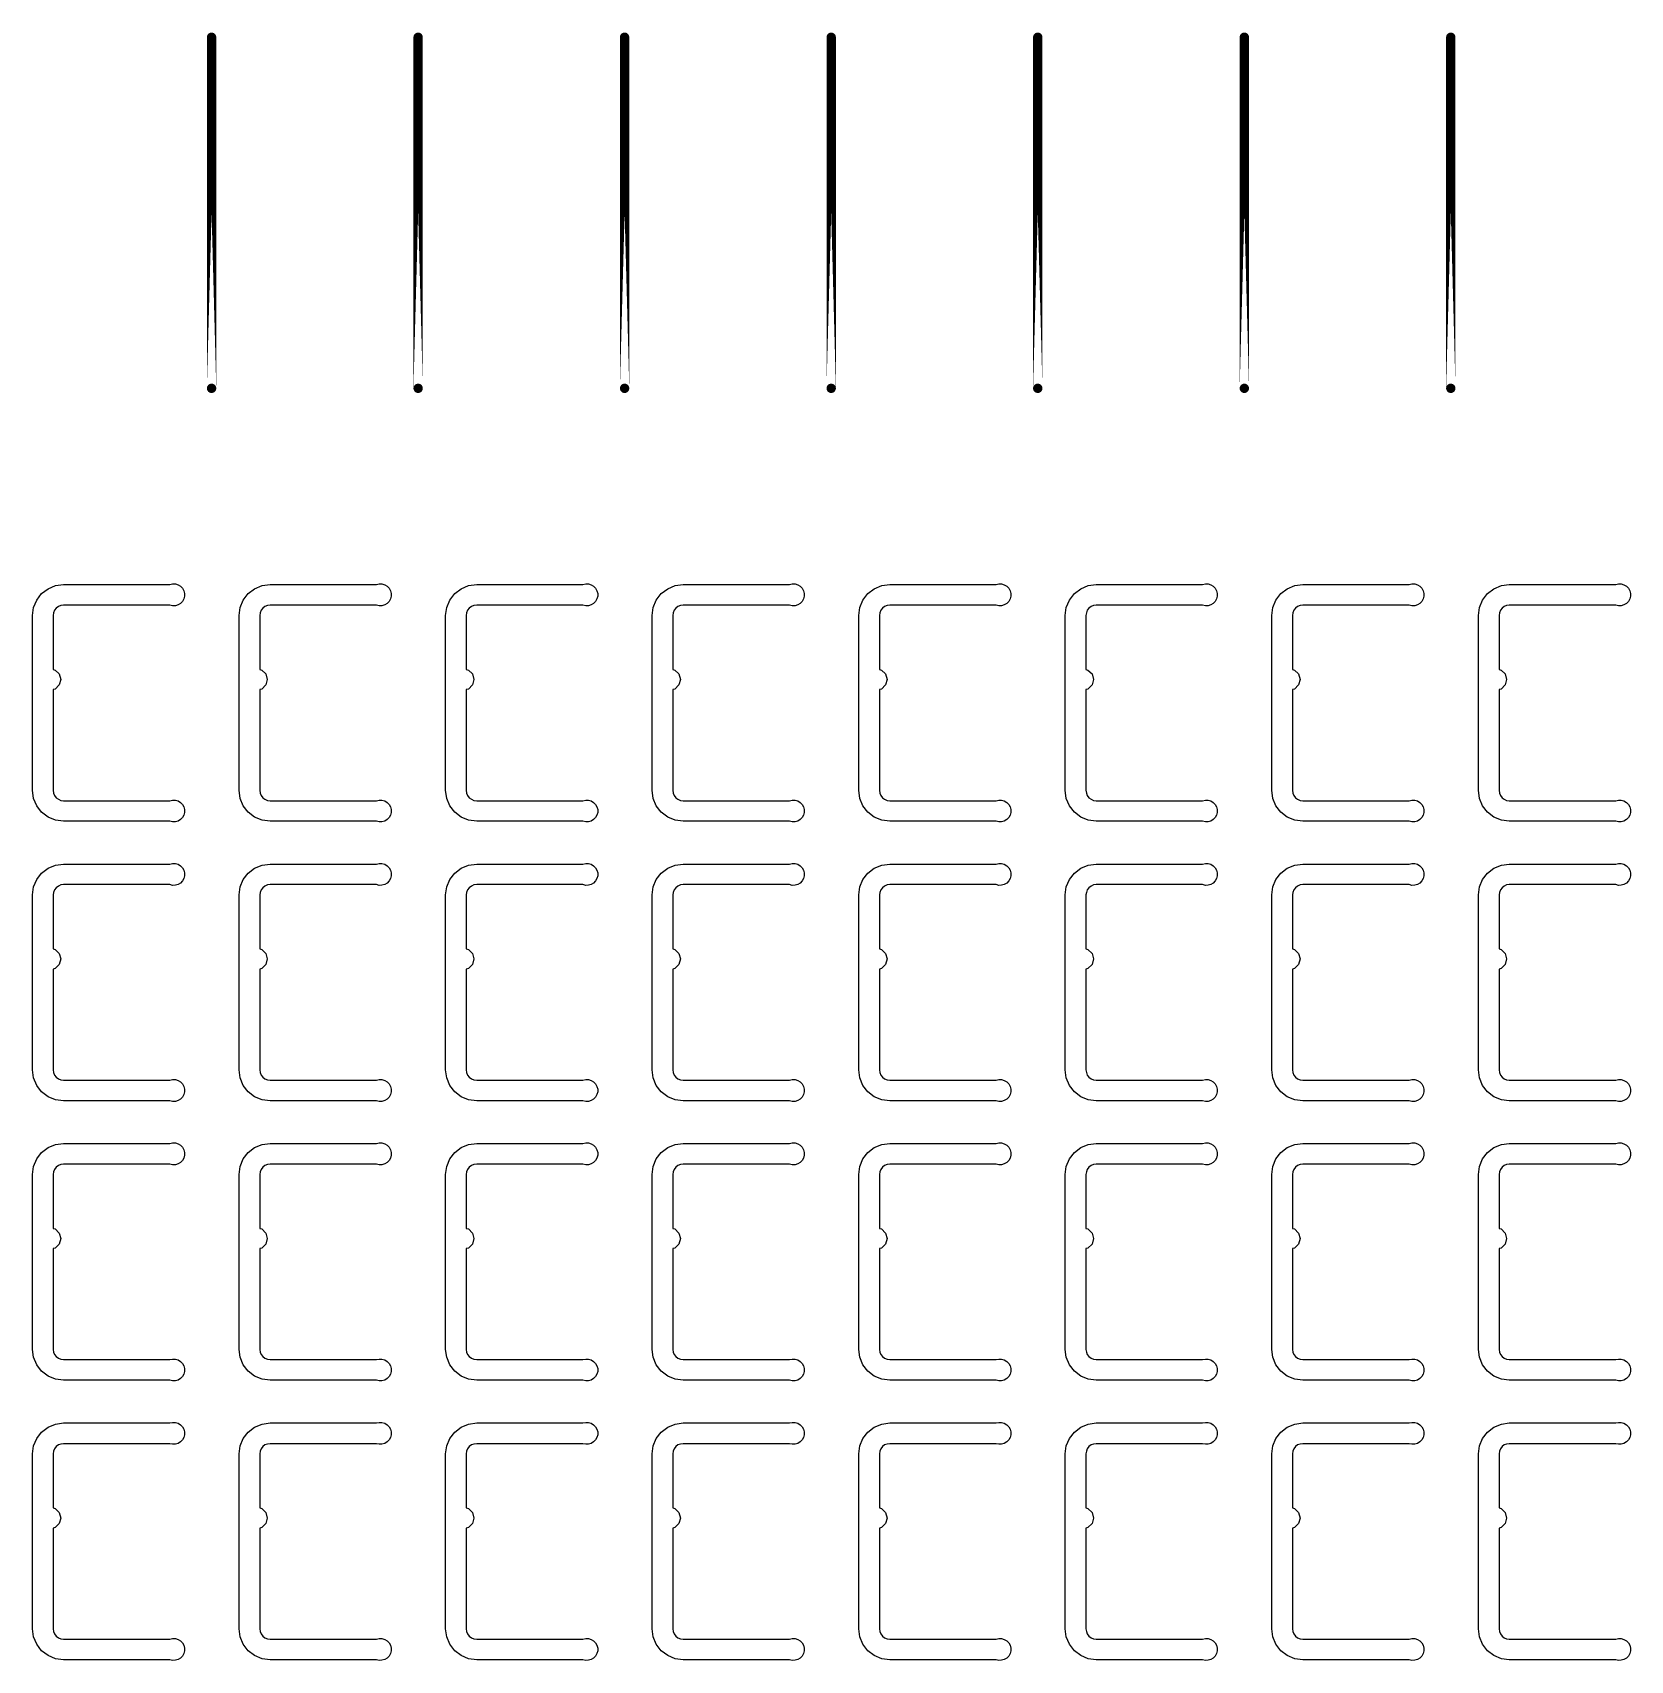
# Model space of a CAD drawing. Extents: x 11 to 212, y 11 to 212.
# Drawn here: x 79.67 to 93.32, y 161.53 to 175.44 of the extents above; entities that cross this region are included whole.
import ezdxf

# ---------------------------------------------------------------- set-up
doc = ezdxf.new("R2010")
doc.units = 0
doc.layers.get('0').update_dxf_attribs({"linetype": 'continuous'})
doc.layers.add('L4', color=7, linetype='continuous')

# ---------------------------------------------------------------- blocks, each defined once
blk = doc.blocks.new('cutlineendpoint')
at = {"const_width": 0.04}
blk.add_lwpolyline([(-0.02, 0, 1), (0.02, 0, 1)], format="xyb", close=True, dxfattribs=at)

msp = doc.modelspace()

# ---------------------------------------------------------------- linework, layer by layer
at = {"layer": 'L4', "const_width": 0.08}
for points in [[(81.2, 172.4), (81.2, 175.4)], [(82.965, 172.4), (82.965, 175.4)], [(84.729, 172.4), (84.729, 175.4)], [(86.494, 172.4), (86.494, 175.4)], [(88.259, 172.4), (88.259, 175.4)], [(90.024, 172.4), (90.024, 175.4)], [(91.788, 172.4), (91.788, 175.4)]]:
    msp.add_lwpolyline(points, close=True, dxfattribs=at)
at = {"layer": 'L4'}
for points in [[(80.844, 168.876), (80.867, 168.882), (80.891, 168.881), (80.914, 168.874), (80.935, 168.862), (80.952, 168.845), (80.964, 168.824), (80.97, 168.8), (80.97, 168.776), (80.964, 168.753), (80.952, 168.732), (80.935, 168.715), (80.914, 168.702), (80.891, 168.695), (80.867, 168.695), (80.844, 168.7), (79.935, 168.7), (79.867, 168.709), (79.803, 168.735), (79.748, 168.778), (79.706, 168.832), (79.68, 168.896), (79.671, 168.965), (79.671, 170.459), (79.68, 170.527), (79.706, 170.591), (79.748, 170.646), (79.803, 170.688), (79.867, 170.715), (79.935, 170.724), (80.844, 170.724), (80.867, 170.729), (80.891, 170.728), (80.914, 170.721), (80.935, 170.709), (80.952, 170.692), (80.964, 170.671), (80.97, 170.647), (80.97, 170.623), (80.964, 170.6), (80.952, 170.579), (80.935, 170.562), (80.914, 170.549), (80.891, 170.542), (80.867, 170.542), (80.844, 170.547), (79.935, 170.547), (79.912, 170.544), (79.891, 170.535), (79.873, 170.521), (79.859, 170.503), (79.85, 170.482), (79.847, 170.459), (79.847, 169.998), (79.865, 169.993), (79.899, 169.959), (79.912, 169.912), (79.899, 169.865), (79.865, 169.83), (79.847, 169.826), (79.847, 168.965), (79.85, 168.942), (79.859, 168.921), (79.873, 168.902), (79.891, 168.888), (79.912, 168.879), (79.935, 168.876)], [(82.608, 168.876), (82.632, 168.882), (82.656, 168.881), (82.679, 168.874), (82.7, 168.862), (82.717, 168.845), (82.728, 168.824), (82.735, 168.8), (82.735, 168.776), (82.728, 168.753), (82.717, 168.732), (82.7, 168.715), (82.679, 168.702), (82.656, 168.695), (82.632, 168.695), (82.608, 168.7), (81.7, 168.7), (81.631, 168.709), (81.568, 168.735), (81.513, 168.778), (81.471, 168.832), (81.444, 168.896), (81.435, 168.965), (81.435, 170.459), (81.444, 170.527), (81.471, 170.591), (81.513, 170.646), (81.568, 170.688), (81.631, 170.715), (81.7, 170.724), (82.608, 170.724), (82.632, 170.729), (82.656, 170.728), (82.679, 170.721), (82.7, 170.709), (82.717, 170.692), (82.728, 170.671), (82.735, 170.647), (82.735, 170.623), (82.728, 170.6), (82.717, 170.579), (82.7, 170.562), (82.679, 170.549), (82.656, 170.542), (82.632, 170.542), (82.608, 170.547), (81.7, 170.547), (81.677, 170.544), (81.656, 170.535), (81.638, 170.521), (81.624, 170.503), (81.615, 170.482), (81.612, 170.459), (81.612, 169.998), (81.629, 169.993), (81.664, 169.959), (81.676, 169.912), (81.664, 169.865), (81.629, 169.83), (81.612, 169.826), (81.612, 168.965), (81.615, 168.942), (81.624, 168.921), (81.638, 168.902), (81.656, 168.888), (81.677, 168.879), (81.7, 168.876)], [(84.373, 168.876), (84.397, 168.882), (84.421, 168.881), (84.444, 168.874), (84.464, 168.862), (84.481, 168.845), (84.493, 168.824), (84.499, 168.8), (84.499, 168.776), (84.493, 168.753), (84.481, 168.732), (84.464, 168.715), (84.444, 168.702), (84.421, 168.695), (84.397, 168.695), (84.373, 168.7), (83.465, 168.7), (83.396, 168.709), (83.332, 168.735), (83.278, 168.778), (83.235, 168.832), (83.209, 168.896), (83.2, 168.965), (83.2, 170.459), (83.209, 170.527), (83.235, 170.591), (83.278, 170.646), (83.332, 170.688), (83.396, 170.715), (83.465, 170.724), (84.373, 170.724), (84.397, 170.729), (84.421, 170.728), (84.444, 170.721), (84.464, 170.709), (84.481, 170.692), (84.493, 170.671), (84.499, 170.647), (84.499, 170.623), (84.493, 170.6), (84.481, 170.579), (84.464, 170.562), (84.444, 170.549), (84.421, 170.542), (84.397, 170.542), (84.373, 170.547), (83.465, 170.547), (83.442, 170.544), (83.421, 170.535), (83.402, 170.521), (83.388, 170.503), (83.379, 170.482), (83.376, 170.459), (83.376, 169.998), (83.394, 169.993), (83.429, 169.959), (83.441, 169.912), (83.429, 169.865), (83.394, 169.83), (83.376, 169.826), (83.376, 168.965), (83.379, 168.942), (83.388, 168.921), (83.402, 168.902), (83.421, 168.888), (83.442, 168.879), (83.465, 168.876)], [(86.138, 168.876), (86.161, 168.882), (86.185, 168.881), (86.209, 168.874), (86.229, 168.862), (86.246, 168.845), (86.258, 168.824), (86.264, 168.8), (86.264, 168.776), (86.258, 168.753), (86.246, 168.732), (86.229, 168.715), (86.209, 168.702), (86.185, 168.695), (86.161, 168.695), (86.138, 168.7), (85.229, 168.7), (85.161, 168.709), (85.097, 168.735), (85.042, 168.778), (85, 168.832), (84.974, 168.896), (84.965, 168.965), (84.965, 170.459), (84.974, 170.527), (85, 170.591), (85.042, 170.646), (85.097, 170.688), (85.161, 170.715), (85.229, 170.724), (86.138, 170.724), (86.161, 170.729), (86.185, 170.728), (86.209, 170.721), (86.229, 170.709), (86.246, 170.692), (86.258, 170.671), (86.264, 170.647), (86.264, 170.623), (86.258, 170.6), (86.246, 170.579), (86.229, 170.562), (86.209, 170.549), (86.185, 170.542), (86.161, 170.542), (86.138, 170.547), (85.229, 170.547), (85.207, 170.544), (85.185, 170.535), (85.167, 170.521), (85.153, 170.503), (85.144, 170.482), (85.141, 170.459), (85.141, 169.998), (85.159, 169.993), (85.193, 169.959), (85.206, 169.912), (85.193, 169.865), (85.159, 169.83), (85.141, 169.826), (85.141, 168.965), (85.144, 168.942), (85.153, 168.921), (85.167, 168.902), (85.185, 168.888), (85.207, 168.879), (85.229, 168.876)], [(87.903, 168.876), (87.926, 168.882), (87.95, 168.881), (87.973, 168.874), (87.994, 168.862), (88.011, 168.845), (88.023, 168.824), (88.029, 168.8), (88.029, 168.776), (88.023, 168.753), (88.011, 168.732), (87.994, 168.715), (87.973, 168.702), (87.95, 168.695), (87.926, 168.695), (87.903, 168.7), (86.994, 168.7), (86.926, 168.709), (86.862, 168.735), (86.807, 168.778), (86.765, 168.832), (86.738, 168.896), (86.729, 168.965), (86.729, 170.459), (86.738, 170.527), (86.765, 170.591), (86.807, 170.646), (86.862, 170.688), (86.926, 170.715), (86.994, 170.724), (87.903, 170.724), (87.926, 170.729), (87.95, 170.728), (87.973, 170.721), (87.994, 170.709), (88.011, 170.692), (88.023, 170.671), (88.029, 170.647), (88.029, 170.623), (88.023, 170.6), (88.011, 170.579), (87.994, 170.562), (87.973, 170.549), (87.95, 170.542), (87.926, 170.542), (87.903, 170.547), (86.994, 170.547), (86.971, 170.544), (86.95, 170.535), (86.932, 170.521), (86.918, 170.503), (86.909, 170.482), (86.906, 170.459), (86.906, 169.998), (86.924, 169.993), (86.958, 169.959), (86.971, 169.912), (86.958, 169.865), (86.924, 169.83), (86.906, 169.826), (86.906, 168.965), (86.909, 168.942), (86.918, 168.921), (86.932, 168.902), (86.95, 168.888), (86.971, 168.879), (86.994, 168.876)], [(89.667, 168.876), (89.691, 168.882), (89.715, 168.881), (89.738, 168.874), (89.759, 168.862), (89.775, 168.845), (89.787, 168.824), (89.793, 168.8), (89.793, 168.776), (89.787, 168.753), (89.775, 168.732), (89.759, 168.715), (89.738, 168.702), (89.715, 168.695), (89.691, 168.695), (89.667, 168.7), (88.759, 168.7), (88.69, 168.709), (88.626, 168.735), (88.572, 168.778), (88.53, 168.832), (88.503, 168.896), (88.494, 168.965), (88.494, 170.459), (88.503, 170.527), (88.53, 170.591), (88.572, 170.646), (88.626, 170.688), (88.69, 170.715), (88.759, 170.724), (89.667, 170.724), (89.691, 170.729), (89.715, 170.728), (89.738, 170.721), (89.759, 170.709), (89.775, 170.692), (89.787, 170.671), (89.793, 170.647), (89.793, 170.623), (89.787, 170.6), (89.775, 170.579), (89.759, 170.562), (89.738, 170.549), (89.715, 170.542), (89.691, 170.542), (89.667, 170.547), (88.759, 170.547), (88.736, 170.544), (88.715, 170.535), (88.696, 170.521), (88.682, 170.503), (88.674, 170.482), (88.671, 170.459), (88.671, 169.998), (88.688, 169.993), (88.723, 169.959), (88.735, 169.912), (88.723, 169.865), (88.688, 169.83), (88.671, 169.826), (88.671, 168.965), (88.674, 168.942), (88.682, 168.921), (88.696, 168.902), (88.715, 168.888), (88.736, 168.879), (88.759, 168.876)], [(91.432, 168.876), (91.455, 168.882), (91.48, 168.881), (91.503, 168.874), (91.523, 168.862), (91.54, 168.845), (91.552, 168.824), (91.558, 168.8), (91.558, 168.776), (91.552, 168.753), (91.54, 168.732), (91.523, 168.715), (91.503, 168.702), (91.48, 168.695), (91.455, 168.695), (91.432, 168.7), (90.524, 168.7), (90.455, 168.709), (90.391, 168.735), (90.336, 168.778), (90.294, 168.832), (90.268, 168.896), (90.259, 168.965), (90.259, 170.459), (90.268, 170.527), (90.294, 170.591), (90.336, 170.646), (90.391, 170.688), (90.455, 170.715), (90.524, 170.724), (91.432, 170.724), (91.455, 170.729), (91.48, 170.728), (91.503, 170.721), (91.523, 170.709), (91.54, 170.692), (91.552, 170.671), (91.558, 170.647), (91.558, 170.623), (91.552, 170.6), (91.54, 170.579), (91.523, 170.562), (91.503, 170.549), (91.48, 170.542), (91.455, 170.542), (91.432, 170.547), (90.524, 170.547), (90.501, 170.544), (90.479, 170.535), (90.461, 170.521), (90.447, 170.503), (90.438, 170.482), (90.435, 170.459), (90.435, 169.998), (90.453, 169.993), (90.487, 169.959), (90.5, 169.912), (90.487, 169.865), (90.453, 169.83), (90.435, 169.826), (90.435, 168.965), (90.438, 168.942), (90.447, 168.921), (90.461, 168.902), (90.479, 168.888), (90.501, 168.879), (90.524, 168.876)], [(93.197, 168.876), (93.22, 168.882), (93.244, 168.881), (93.267, 168.874), (93.288, 168.862), (93.305, 168.845), (93.317, 168.824), (93.323, 168.8), (93.323, 168.776), (93.317, 168.753), (93.305, 168.732), (93.288, 168.715), (93.267, 168.702), (93.244, 168.695), (93.22, 168.695), (93.197, 168.7), (92.288, 168.7), (92.22, 168.709), (92.156, 168.735), (92.101, 168.778), (92.059, 168.832), (92.033, 168.896), (92.024, 168.965), (92.024, 170.459), (92.033, 170.527), (92.059, 170.591), (92.101, 170.646), (92.156, 170.688), (92.22, 170.715), (92.288, 170.724), (93.197, 170.724), (93.22, 170.729), (93.244, 170.728), (93.267, 170.721), (93.288, 170.709), (93.305, 170.692), (93.317, 170.671), (93.323, 170.647), (93.323, 170.623), (93.317, 170.6), (93.305, 170.579), (93.288, 170.562), (93.267, 170.549), (93.244, 170.542), (93.22, 170.542), (93.197, 170.547), (92.288, 170.547), (92.265, 170.544), (92.244, 170.535), (92.226, 170.521), (92.212, 170.503), (92.203, 170.482), (92.2, 170.459), (92.2, 169.998), (92.218, 169.993), (92.252, 169.959), (92.265, 169.912), (92.252, 169.865), (92.218, 169.83), (92.2, 169.826), (92.2, 168.965), (92.203, 168.942), (92.212, 168.921), (92.226, 168.902), (92.244, 168.888), (92.265, 168.879), (92.288, 168.876)], [(80.844, 166.488), (80.867, 166.494), (80.891, 166.493), (80.914, 166.486), (80.935, 166.474), (80.952, 166.456), (80.964, 166.435), (80.97, 166.412), (80.97, 166.388), (80.964, 166.365), (80.952, 166.344), (80.935, 166.326), (80.914, 166.314), (80.891, 166.307), (80.867, 166.306), (80.844, 166.312), (79.935, 166.312), (79.867, 166.321), (79.803, 166.347), (79.748, 166.389), (79.706, 166.444), (79.68, 166.508), (79.671, 166.576), (79.671, 168.071), (79.68, 168.139), (79.706, 168.203), (79.748, 168.258), (79.803, 168.3), (79.867, 168.326), (79.935, 168.335), (80.844, 168.335), (80.867, 168.341), (80.891, 168.34), (80.914, 168.333), (80.935, 168.321), (80.952, 168.303), (80.964, 168.282), (80.97, 168.259), (80.97, 168.235), (80.964, 168.212), (80.952, 168.191), (80.935, 168.173), (80.914, 168.161), (80.891, 168.154), (80.867, 168.153), (80.844, 168.159), (79.935, 168.159), (79.912, 168.156), (79.891, 168.147), (79.873, 168.133), (79.859, 168.115), (79.85, 168.093), (79.847, 168.071), (79.847, 167.61), (79.865, 167.605), (79.899, 167.571), (79.912, 167.524), (79.899, 167.476), (79.865, 167.442), (79.847, 167.437), (79.847, 166.576), (79.85, 166.554), (79.859, 166.532), (79.873, 166.514), (79.891, 166.5), (79.912, 166.491), (79.935, 166.488)], [(82.608, 166.488), (82.632, 166.494), (82.656, 166.493), (82.679, 166.486), (82.7, 166.474), (82.717, 166.456), (82.728, 166.435), (82.735, 166.412), (82.735, 166.388), (82.728, 166.365), (82.717, 166.344), (82.7, 166.326), (82.679, 166.314), (82.656, 166.307), (82.632, 166.306), (82.608, 166.312), (81.7, 166.312), (81.631, 166.321), (81.568, 166.347), (81.513, 166.389), (81.471, 166.444), (81.444, 166.508), (81.435, 166.576), (81.435, 168.071), (81.444, 168.139), (81.471, 168.203), (81.513, 168.258), (81.568, 168.3), (81.631, 168.326), (81.7, 168.335), (82.608, 168.335), (82.632, 168.341), (82.656, 168.34), (82.679, 168.333), (82.7, 168.321), (82.717, 168.303), (82.728, 168.282), (82.735, 168.259), (82.735, 168.235), (82.728, 168.212), (82.717, 168.191), (82.7, 168.173), (82.679, 168.161), (82.656, 168.154), (82.632, 168.153), (82.608, 168.159), (81.7, 168.159), (81.677, 168.156), (81.656, 168.147), (81.638, 168.133), (81.624, 168.115), (81.615, 168.093), (81.612, 168.071), (81.612, 167.61), (81.629, 167.605), (81.664, 167.571), (81.676, 167.524), (81.664, 167.476), (81.629, 167.442), (81.612, 167.437), (81.612, 166.576), (81.615, 166.554), (81.624, 166.532), (81.638, 166.514), (81.656, 166.5), (81.677, 166.491), (81.7, 166.488)], [(84.373, 166.488), (84.397, 166.494), (84.421, 166.493), (84.444, 166.486), (84.464, 166.474), (84.481, 166.456), (84.493, 166.435), (84.499, 166.412), (84.499, 166.388), (84.493, 166.365), (84.481, 166.344), (84.464, 166.326), (84.444, 166.314), (84.421, 166.307), (84.397, 166.306), (84.373, 166.312), (83.465, 166.312), (83.396, 166.321), (83.332, 166.347), (83.278, 166.389), (83.235, 166.444), (83.209, 166.508), (83.2, 166.576), (83.2, 168.071), (83.209, 168.139), (83.235, 168.203), (83.278, 168.258), (83.332, 168.3), (83.396, 168.326), (83.465, 168.335), (84.373, 168.335), (84.397, 168.341), (84.421, 168.34), (84.444, 168.333), (84.464, 168.321), (84.481, 168.303), (84.493, 168.282), (84.499, 168.259), (84.499, 168.235), (84.493, 168.212), (84.481, 168.191), (84.464, 168.173), (84.444, 168.161), (84.421, 168.154), (84.397, 168.153), (84.373, 168.159), (83.465, 168.159), (83.442, 168.156), (83.421, 168.147), (83.402, 168.133), (83.388, 168.115), (83.379, 168.093), (83.376, 168.071), (83.376, 167.61), (83.394, 167.605), (83.429, 167.571), (83.441, 167.524), (83.429, 167.476), (83.394, 167.442), (83.376, 167.437), (83.376, 166.576), (83.379, 166.554), (83.388, 166.532), (83.402, 166.514), (83.421, 166.5), (83.442, 166.491), (83.465, 166.488)], [(86.138, 166.488), (86.161, 166.494), (86.185, 166.493), (86.209, 166.486), (86.229, 166.474), (86.246, 166.456), (86.258, 166.435), (86.264, 166.412), (86.264, 166.388), (86.258, 166.365), (86.246, 166.344), (86.229, 166.326), (86.209, 166.314), (86.185, 166.307), (86.161, 166.306), (86.138, 166.312), (85.229, 166.312), (85.161, 166.321), (85.097, 166.347), (85.042, 166.389), (85, 166.444), (84.974, 166.508), (84.965, 166.576), (84.965, 168.071), (84.974, 168.139), (85, 168.203), (85.042, 168.258), (85.097, 168.3), (85.161, 168.326), (85.229, 168.335), (86.138, 168.335), (86.161, 168.341), (86.185, 168.34), (86.209, 168.333), (86.229, 168.321), (86.246, 168.303), (86.258, 168.282), (86.264, 168.259), (86.264, 168.235), (86.258, 168.212), (86.246, 168.191), (86.229, 168.173), (86.209, 168.161), (86.185, 168.154), (86.161, 168.153), (86.138, 168.159), (85.229, 168.159), (85.207, 168.156), (85.185, 168.147), (85.167, 168.133), (85.153, 168.115), (85.144, 168.093), (85.141, 168.071), (85.141, 167.61), (85.159, 167.605), (85.193, 167.571), (85.206, 167.524), (85.193, 167.476), (85.159, 167.442), (85.141, 167.437), (85.141, 166.576), (85.144, 166.554), (85.153, 166.532), (85.167, 166.514), (85.185, 166.5), (85.207, 166.491), (85.229, 166.488)], [(87.903, 166.488), (87.926, 166.494), (87.95, 166.493), (87.973, 166.486), (87.994, 166.474), (88.011, 166.456), (88.023, 166.435), (88.029, 166.412), (88.029, 166.388), (88.023, 166.365), (88.011, 166.344), (87.994, 166.326), (87.973, 166.314), (87.95, 166.307), (87.926, 166.306), (87.903, 166.312), (86.994, 166.312), (86.926, 166.321), (86.862, 166.347), (86.807, 166.389), (86.765, 166.444), (86.738, 166.508), (86.729, 166.576), (86.729, 168.071), (86.738, 168.139), (86.765, 168.203), (86.807, 168.258), (86.862, 168.3), (86.926, 168.326), (86.994, 168.335), (87.903, 168.335), (87.926, 168.341), (87.95, 168.34), (87.973, 168.333), (87.994, 168.321), (88.011, 168.303), (88.023, 168.282), (88.029, 168.259), (88.029, 168.235), (88.023, 168.212), (88.011, 168.191), (87.994, 168.173), (87.973, 168.161), (87.95, 168.154), (87.926, 168.153), (87.903, 168.159), (86.994, 168.159), (86.971, 168.156), (86.95, 168.147), (86.932, 168.133), (86.918, 168.115), (86.909, 168.093), (86.906, 168.071), (86.906, 167.61), (86.924, 167.605), (86.958, 167.571), (86.971, 167.524), (86.958, 167.476), (86.924, 167.442), (86.906, 167.437), (86.906, 166.576), (86.909, 166.554), (86.918, 166.532), (86.932, 166.514), (86.95, 166.5), (86.971, 166.491), (86.994, 166.488)], [(89.667, 166.488), (89.691, 166.494), (89.715, 166.493), (89.738, 166.486), (89.759, 166.474), (89.775, 166.456), (89.787, 166.435), (89.793, 166.412), (89.793, 166.388), (89.787, 166.365), (89.775, 166.344), (89.759, 166.326), (89.738, 166.314), (89.715, 166.307), (89.691, 166.306), (89.667, 166.312), (88.759, 166.312), (88.69, 166.321), (88.626, 166.347), (88.572, 166.389), (88.53, 166.444), (88.503, 166.508), (88.494, 166.576), (88.494, 168.071), (88.503, 168.139), (88.53, 168.203), (88.572, 168.258), (88.626, 168.3), (88.69, 168.326), (88.759, 168.335), (89.667, 168.335), (89.691, 168.341), (89.715, 168.34), (89.738, 168.333), (89.759, 168.321), (89.775, 168.303), (89.787, 168.282), (89.793, 168.259), (89.793, 168.235), (89.787, 168.212), (89.775, 168.191), (89.759, 168.173), (89.738, 168.161), (89.715, 168.154), (89.691, 168.153), (89.667, 168.159), (88.759, 168.159), (88.736, 168.156), (88.715, 168.147), (88.696, 168.133), (88.682, 168.115), (88.674, 168.093), (88.671, 168.071), (88.671, 167.61), (88.688, 167.605), (88.723, 167.571), (88.735, 167.524), (88.723, 167.476), (88.688, 167.442), (88.671, 167.437), (88.671, 166.576), (88.674, 166.554), (88.682, 166.532), (88.696, 166.514), (88.715, 166.5), (88.736, 166.491), (88.759, 166.488)], [(91.432, 166.488), (91.455, 166.494), (91.48, 166.493), (91.503, 166.486), (91.523, 166.474), (91.54, 166.456), (91.552, 166.435), (91.558, 166.412), (91.558, 166.388), (91.552, 166.365), (91.54, 166.344), (91.523, 166.326), (91.503, 166.314), (91.48, 166.307), (91.455, 166.306), (91.432, 166.312), (90.524, 166.312), (90.455, 166.321), (90.391, 166.347), (90.336, 166.389), (90.294, 166.444), (90.268, 166.508), (90.259, 166.576), (90.259, 168.071), (90.268, 168.139), (90.294, 168.203), (90.336, 168.258), (90.391, 168.3), (90.455, 168.326), (90.524, 168.335), (91.432, 168.335), (91.455, 168.341), (91.48, 168.34), (91.503, 168.333), (91.523, 168.321), (91.54, 168.303), (91.552, 168.282), (91.558, 168.259), (91.558, 168.235), (91.552, 168.212), (91.54, 168.191), (91.523, 168.173), (91.503, 168.161), (91.48, 168.154), (91.455, 168.153), (91.432, 168.159), (90.524, 168.159), (90.501, 168.156), (90.479, 168.147), (90.461, 168.133), (90.447, 168.115), (90.438, 168.093), (90.435, 168.071), (90.435, 167.61), (90.453, 167.605), (90.487, 167.571), (90.5, 167.524), (90.487, 167.476), (90.453, 167.442), (90.435, 167.437), (90.435, 166.576), (90.438, 166.554), (90.447, 166.532), (90.461, 166.514), (90.479, 166.5), (90.501, 166.491), (90.524, 166.488)], [(93.197, 166.488), (93.22, 166.494), (93.244, 166.493), (93.267, 166.486), (93.288, 166.474), (93.305, 166.456), (93.317, 166.435), (93.323, 166.412), (93.323, 166.388), (93.317, 166.365), (93.305, 166.344), (93.288, 166.326), (93.267, 166.314), (93.244, 166.307), (93.22, 166.306), (93.197, 166.312), (92.288, 166.312), (92.22, 166.321), (92.156, 166.347), (92.101, 166.389), (92.059, 166.444), (92.033, 166.508), (92.024, 166.576), (92.024, 168.071), (92.033, 168.139), (92.059, 168.203), (92.101, 168.258), (92.156, 168.3), (92.22, 168.326), (92.288, 168.335), (93.197, 168.335), (93.22, 168.341), (93.244, 168.34), (93.267, 168.333), (93.288, 168.321), (93.305, 168.303), (93.317, 168.282), (93.323, 168.259), (93.323, 168.235), (93.317, 168.212), (93.305, 168.191), (93.288, 168.173), (93.267, 168.161), (93.244, 168.154), (93.22, 168.153), (93.197, 168.159), (92.288, 168.159), (92.265, 168.156), (92.244, 168.147), (92.226, 168.133), (92.212, 168.115), (92.203, 168.093), (92.2, 168.071), (92.2, 167.61), (92.218, 167.605), (92.252, 167.571), (92.265, 167.524), (92.252, 167.476), (92.218, 167.442), (92.2, 167.437), (92.2, 166.576), (92.203, 166.554), (92.212, 166.532), (92.226, 166.514), (92.244, 166.5), (92.265, 166.491), (92.288, 166.488)], [(80.844, 164.1), (80.867, 164.105), (80.891, 164.105), (80.914, 164.098), (80.935, 164.085), (80.952, 164.068), (80.964, 164.047), (80.97, 164.024), (80.97, 164), (80.964, 163.976), (80.952, 163.955), (80.935, 163.938), (80.914, 163.926), (80.891, 163.919), (80.867, 163.918), (80.844, 163.924), (79.935, 163.924), (79.867, 163.933), (79.803, 163.959), (79.748, 164.001), (79.706, 164.056), (79.68, 164.12), (79.671, 164.188), (79.671, 165.682), (79.68, 165.751), (79.706, 165.815), (79.748, 165.87), (79.803, 165.912), (79.867, 165.938), (79.935, 165.947), (80.844, 165.947), (80.867, 165.952), (80.891, 165.952), (80.914, 165.945), (80.935, 165.932), (80.952, 165.915), (80.964, 165.894), (80.97, 165.871), (80.97, 165.847), (80.964, 165.823), (80.952, 165.802), (80.935, 165.785), (80.914, 165.773), (80.891, 165.766), (80.867, 165.765), (80.844, 165.771), (79.935, 165.771), (79.912, 165.768), (79.891, 165.759), (79.873, 165.745), (79.859, 165.726), (79.85, 165.705), (79.847, 165.682), (79.847, 165.222), (79.865, 165.217), (79.899, 165.182), (79.912, 165.135), (79.899, 165.088), (79.865, 165.054), (79.847, 165.049), (79.847, 164.188), (79.85, 164.165), (79.859, 164.144), (79.873, 164.126), (79.891, 164.112), (79.912, 164.103), (79.935, 164.1)], [(82.608, 164.1), (82.632, 164.105), (82.656, 164.105), (82.679, 164.098), (82.7, 164.085), (82.717, 164.068), (82.728, 164.047), (82.735, 164.024), (82.735, 164), (82.728, 163.976), (82.717, 163.955), (82.7, 163.938), (82.679, 163.926), (82.656, 163.919), (82.632, 163.918), (82.608, 163.924), (81.7, 163.924), (81.631, 163.933), (81.568, 163.959), (81.513, 164.001), (81.471, 164.056), (81.444, 164.12), (81.435, 164.188), (81.435, 165.682), (81.444, 165.751), (81.471, 165.815), (81.513, 165.87), (81.568, 165.912), (81.631, 165.938), (81.7, 165.947), (82.608, 165.947), (82.632, 165.952), (82.656, 165.952), (82.679, 165.945), (82.7, 165.932), (82.717, 165.915), (82.728, 165.894), (82.735, 165.871), (82.735, 165.847), (82.728, 165.823), (82.717, 165.802), (82.7, 165.785), (82.679, 165.773), (82.656, 165.766), (82.632, 165.765), (82.608, 165.771), (81.7, 165.771), (81.677, 165.768), (81.656, 165.759), (81.638, 165.745), (81.624, 165.726), (81.615, 165.705), (81.612, 165.682), (81.612, 165.222), (81.629, 165.217), (81.664, 165.182), (81.676, 165.135), (81.664, 165.088), (81.629, 165.054), (81.612, 165.049), (81.612, 164.188), (81.615, 164.165), (81.624, 164.144), (81.638, 164.126), (81.656, 164.112), (81.677, 164.103), (81.7, 164.1)], [(84.373, 164.1), (84.397, 164.105), (84.421, 164.105), (84.444, 164.098), (84.464, 164.085), (84.481, 164.068), (84.493, 164.047), (84.499, 164.024), (84.499, 164), (84.493, 163.976), (84.481, 163.955), (84.464, 163.938), (84.444, 163.926), (84.421, 163.919), (84.397, 163.918), (84.373, 163.924), (83.465, 163.924), (83.396, 163.933), (83.332, 163.959), (83.278, 164.001), (83.235, 164.056), (83.209, 164.12), (83.2, 164.188), (83.2, 165.682), (83.209, 165.751), (83.235, 165.815), (83.278, 165.87), (83.332, 165.912), (83.396, 165.938), (83.465, 165.947), (84.373, 165.947), (84.397, 165.952), (84.421, 165.952), (84.444, 165.945), (84.464, 165.932), (84.481, 165.915), (84.493, 165.894), (84.499, 165.871), (84.499, 165.847), (84.493, 165.823), (84.481, 165.802), (84.464, 165.785), (84.444, 165.773), (84.421, 165.766), (84.397, 165.765), (84.373, 165.771), (83.465, 165.771), (83.442, 165.768), (83.421, 165.759), (83.402, 165.745), (83.388, 165.726), (83.379, 165.705), (83.376, 165.682), (83.376, 165.222), (83.394, 165.217), (83.429, 165.182), (83.441, 165.135), (83.429, 165.088), (83.394, 165.054), (83.376, 165.049), (83.376, 164.188), (83.379, 164.165), (83.388, 164.144), (83.402, 164.126), (83.421, 164.112), (83.442, 164.103), (83.465, 164.1)], [(86.138, 164.1), (86.161, 164.105), (86.185, 164.105), (86.209, 164.098), (86.229, 164.085), (86.246, 164.068), (86.258, 164.047), (86.264, 164.024), (86.264, 164), (86.258, 163.976), (86.246, 163.955), (86.229, 163.938), (86.209, 163.926), (86.185, 163.919), (86.161, 163.918), (86.138, 163.924), (85.229, 163.924), (85.161, 163.933), (85.097, 163.959), (85.042, 164.001), (85, 164.056), (84.974, 164.12), (84.965, 164.188), (84.965, 165.682), (84.974, 165.751), (85, 165.815), (85.042, 165.87), (85.097, 165.912), (85.161, 165.938), (85.229, 165.947), (86.138, 165.947), (86.161, 165.952), (86.185, 165.952), (86.209, 165.945), (86.229, 165.932), (86.246, 165.915), (86.258, 165.894), (86.264, 165.871), (86.264, 165.847), (86.258, 165.823), (86.246, 165.802), (86.229, 165.785), (86.209, 165.773), (86.185, 165.766), (86.161, 165.765), (86.138, 165.771), (85.229, 165.771), (85.207, 165.768), (85.185, 165.759), (85.167, 165.745), (85.153, 165.726), (85.144, 165.705), (85.141, 165.682), (85.141, 165.222), (85.159, 165.217), (85.193, 165.182), (85.206, 165.135), (85.193, 165.088), (85.159, 165.054), (85.141, 165.049), (85.141, 164.188), (85.144, 164.165), (85.153, 164.144), (85.167, 164.126), (85.185, 164.112), (85.207, 164.103), (85.229, 164.1)], [(87.903, 164.1), (87.926, 164.105), (87.95, 164.105), (87.973, 164.098), (87.994, 164.085), (88.011, 164.068), (88.023, 164.047), (88.029, 164.024), (88.029, 164), (88.023, 163.976), (88.011, 163.955), (87.994, 163.938), (87.973, 163.926), (87.95, 163.919), (87.926, 163.918), (87.903, 163.924), (86.994, 163.924), (86.926, 163.933), (86.862, 163.959), (86.807, 164.001), (86.765, 164.056), (86.738, 164.12), (86.729, 164.188), (86.729, 165.682), (86.738, 165.751), (86.765, 165.815), (86.807, 165.87), (86.862, 165.912), (86.926, 165.938), (86.994, 165.947), (87.903, 165.947), (87.926, 165.952), (87.95, 165.952), (87.973, 165.945), (87.994, 165.932), (88.011, 165.915), (88.023, 165.894), (88.029, 165.871), (88.029, 165.847), (88.023, 165.823), (88.011, 165.802), (87.994, 165.785), (87.973, 165.773), (87.95, 165.766), (87.926, 165.765), (87.903, 165.771), (86.994, 165.771), (86.971, 165.768), (86.95, 165.759), (86.932, 165.745), (86.918, 165.726), (86.909, 165.705), (86.906, 165.682), (86.906, 165.222), (86.924, 165.217), (86.958, 165.182), (86.971, 165.135), (86.958, 165.088), (86.924, 165.054), (86.906, 165.049), (86.906, 164.188), (86.909, 164.165), (86.918, 164.144), (86.932, 164.126), (86.95, 164.112), (86.971, 164.103), (86.994, 164.1)], [(89.667, 164.1), (89.691, 164.105), (89.715, 164.105), (89.738, 164.098), (89.759, 164.085), (89.775, 164.068), (89.787, 164.047), (89.793, 164.024), (89.793, 164), (89.787, 163.976), (89.775, 163.955), (89.759, 163.938), (89.738, 163.926), (89.715, 163.919), (89.691, 163.918), (89.667, 163.924), (88.759, 163.924), (88.69, 163.933), (88.626, 163.959), (88.572, 164.001), (88.53, 164.056), (88.503, 164.12), (88.494, 164.188), (88.494, 165.682), (88.503, 165.751), (88.53, 165.815), (88.572, 165.87), (88.626, 165.912), (88.69, 165.938), (88.759, 165.947), (89.667, 165.947), (89.691, 165.952), (89.715, 165.952), (89.738, 165.945), (89.759, 165.932), (89.775, 165.915), (89.787, 165.894), (89.793, 165.871), (89.793, 165.847), (89.787, 165.823), (89.775, 165.802), (89.759, 165.785), (89.738, 165.773), (89.715, 165.766), (89.691, 165.765), (89.667, 165.771), (88.759, 165.771), (88.736, 165.768), (88.715, 165.759), (88.696, 165.745), (88.682, 165.726), (88.674, 165.705), (88.671, 165.682), (88.671, 165.222), (88.688, 165.217), (88.723, 165.182), (88.735, 165.135), (88.723, 165.088), (88.688, 165.054), (88.671, 165.049), (88.671, 164.188), (88.674, 164.165), (88.682, 164.144), (88.696, 164.126), (88.715, 164.112), (88.736, 164.103), (88.759, 164.1)], [(91.432, 164.1), (91.455, 164.105), (91.48, 164.105), (91.503, 164.098), (91.523, 164.085), (91.54, 164.068), (91.552, 164.047), (91.558, 164.024), (91.558, 164), (91.552, 163.976), (91.54, 163.955), (91.523, 163.938), (91.503, 163.926), (91.48, 163.919), (91.455, 163.918), (91.432, 163.924), (90.524, 163.924), (90.455, 163.933), (90.391, 163.959), (90.336, 164.001), (90.294, 164.056), (90.268, 164.12), (90.259, 164.188), (90.259, 165.682), (90.268, 165.751), (90.294, 165.815), (90.336, 165.87), (90.391, 165.912), (90.455, 165.938), (90.524, 165.947), (91.432, 165.947), (91.455, 165.952), (91.48, 165.952), (91.503, 165.945), (91.523, 165.932), (91.54, 165.915), (91.552, 165.894), (91.558, 165.871), (91.558, 165.847), (91.552, 165.823), (91.54, 165.802), (91.523, 165.785), (91.503, 165.773), (91.48, 165.766), (91.455, 165.765), (91.432, 165.771), (90.524, 165.771), (90.501, 165.768), (90.479, 165.759), (90.461, 165.745), (90.447, 165.726), (90.438, 165.705), (90.435, 165.682), (90.435, 165.222), (90.453, 165.217), (90.487, 165.182), (90.5, 165.135), (90.487, 165.088), (90.453, 165.054), (90.435, 165.049), (90.435, 164.188), (90.438, 164.165), (90.447, 164.144), (90.461, 164.126), (90.479, 164.112), (90.501, 164.103), (90.524, 164.1)], [(93.197, 164.1), (93.22, 164.105), (93.244, 164.105), (93.267, 164.098), (93.288, 164.085), (93.305, 164.068), (93.317, 164.047), (93.323, 164.024), (93.323, 164), (93.317, 163.976), (93.305, 163.955), (93.288, 163.938), (93.267, 163.926), (93.244, 163.919), (93.22, 163.918), (93.197, 163.924), (92.288, 163.924), (92.22, 163.933), (92.156, 163.959), (92.101, 164.001), (92.059, 164.056), (92.033, 164.12), (92.024, 164.188), (92.024, 165.682), (92.033, 165.751), (92.059, 165.815), (92.101, 165.87), (92.156, 165.912), (92.22, 165.938), (92.288, 165.947), (93.197, 165.947), (93.22, 165.952), (93.244, 165.952), (93.267, 165.945), (93.288, 165.932), (93.305, 165.915), (93.317, 165.894), (93.323, 165.871), (93.323, 165.847), (93.317, 165.823), (93.305, 165.802), (93.288, 165.785), (93.267, 165.773), (93.244, 165.766), (93.22, 165.765), (93.197, 165.771), (92.288, 165.771), (92.265, 165.768), (92.244, 165.759), (92.226, 165.745), (92.212, 165.726), (92.203, 165.705), (92.2, 165.682), (92.2, 165.222), (92.218, 165.217), (92.252, 165.182), (92.265, 165.135), (92.252, 165.088), (92.218, 165.054), (92.2, 165.049), (92.2, 164.188), (92.203, 164.165), (92.212, 164.144), (92.226, 164.126), (92.244, 164.112), (92.265, 164.103), (92.288, 164.1)], [(80.844, 161.712), (80.867, 161.717), (80.891, 161.716), (80.914, 161.71), (80.935, 161.697), (80.952, 161.68), (80.964, 161.659), (80.97, 161.636), (80.97, 161.611), (80.964, 161.588), (80.952, 161.567), (80.935, 161.55), (80.914, 161.537), (80.891, 161.531), (80.867, 161.53), (80.844, 161.535), (79.935, 161.535), (79.867, 161.544), (79.803, 161.571), (79.748, 161.613), (79.706, 161.668), (79.68, 161.731), (79.671, 161.8), (79.671, 163.294), (79.68, 163.363), (79.706, 163.426), (79.748, 163.481), (79.803, 163.523), (79.867, 163.55), (79.935, 163.559), (80.844, 163.559), (80.867, 163.564), (80.891, 163.564), (80.914, 163.557), (80.935, 163.544), (80.952, 163.527), (80.964, 163.506), (80.97, 163.483), (80.97, 163.459), (80.964, 163.435), (80.952, 163.414), (80.935, 163.397), (80.914, 163.384), (80.891, 163.378), (80.867, 163.377), (80.844, 163.382), (79.935, 163.382), (79.912, 163.379), (79.891, 163.371), (79.873, 163.357), (79.859, 163.338), (79.85, 163.317), (79.847, 163.294), (79.847, 162.833), (79.865, 162.829), (79.899, 162.794), (79.912, 162.747), (79.899, 162.7), (79.865, 162.666), (79.847, 162.661), (79.847, 161.8), (79.85, 161.777), (79.859, 161.756), (79.873, 161.738), (79.891, 161.724), (79.912, 161.715), (79.935, 161.712)], [(82.608, 161.712), (82.632, 161.717), (82.656, 161.716), (82.679, 161.71), (82.7, 161.697), (82.717, 161.68), (82.728, 161.659), (82.735, 161.636), (82.735, 161.611), (82.728, 161.588), (82.717, 161.567), (82.7, 161.55), (82.679, 161.537), (82.656, 161.531), (82.632, 161.53), (82.608, 161.535), (81.7, 161.535), (81.631, 161.544), (81.568, 161.571), (81.513, 161.613), (81.471, 161.668), (81.444, 161.731), (81.435, 161.8), (81.435, 163.294), (81.444, 163.363), (81.471, 163.426), (81.513, 163.481), (81.568, 163.523), (81.631, 163.55), (81.7, 163.559), (82.608, 163.559), (82.632, 163.564), (82.656, 163.564), (82.679, 163.557), (82.7, 163.544), (82.717, 163.527), (82.728, 163.506), (82.735, 163.483), (82.735, 163.459), (82.728, 163.435), (82.717, 163.414), (82.7, 163.397), (82.679, 163.384), (82.656, 163.378), (82.632, 163.377), (82.608, 163.382), (81.7, 163.382), (81.677, 163.379), (81.656, 163.371), (81.638, 163.357), (81.624, 163.338), (81.615, 163.317), (81.612, 163.294), (81.612, 162.833), (81.629, 162.829), (81.664, 162.794), (81.676, 162.747), (81.664, 162.7), (81.629, 162.666), (81.612, 162.661), (81.612, 161.8), (81.615, 161.777), (81.624, 161.756), (81.638, 161.738), (81.656, 161.724), (81.677, 161.715), (81.7, 161.712)], [(84.373, 161.712), (84.397, 161.717), (84.421, 161.716), (84.444, 161.71), (84.464, 161.697), (84.481, 161.68), (84.493, 161.659), (84.499, 161.636), (84.499, 161.611), (84.493, 161.588), (84.481, 161.567), (84.464, 161.55), (84.444, 161.537), (84.421, 161.531), (84.397, 161.53), (84.373, 161.535), (83.465, 161.535), (83.396, 161.544), (83.332, 161.571), (83.278, 161.613), (83.235, 161.668), (83.209, 161.731), (83.2, 161.8), (83.2, 163.294), (83.209, 163.363), (83.235, 163.426), (83.278, 163.481), (83.332, 163.523), (83.396, 163.55), (83.465, 163.559), (84.373, 163.559), (84.397, 163.564), (84.421, 163.564), (84.444, 163.557), (84.464, 163.544), (84.481, 163.527), (84.493, 163.506), (84.499, 163.483), (84.499, 163.459), (84.493, 163.435), (84.481, 163.414), (84.464, 163.397), (84.444, 163.384), (84.421, 163.378), (84.397, 163.377), (84.373, 163.382), (83.465, 163.382), (83.442, 163.379), (83.421, 163.371), (83.402, 163.357), (83.388, 163.338), (83.379, 163.317), (83.376, 163.294), (83.376, 162.833), (83.394, 162.829), (83.429, 162.794), (83.441, 162.747), (83.429, 162.7), (83.394, 162.666), (83.376, 162.661), (83.376, 161.8), (83.379, 161.777), (83.388, 161.756), (83.402, 161.738), (83.421, 161.724), (83.442, 161.715), (83.465, 161.712)], [(86.138, 161.712), (86.161, 161.717), (86.185, 161.716), (86.209, 161.71), (86.229, 161.697), (86.246, 161.68), (86.258, 161.659), (86.264, 161.636), (86.264, 161.611), (86.258, 161.588), (86.246, 161.567), (86.229, 161.55), (86.209, 161.537), (86.185, 161.531), (86.161, 161.53), (86.138, 161.535), (85.229, 161.535), (85.161, 161.544), (85.097, 161.571), (85.042, 161.613), (85, 161.668), (84.974, 161.731), (84.965, 161.8), (84.965, 163.294), (84.974, 163.363), (85, 163.426), (85.042, 163.481), (85.097, 163.523), (85.161, 163.55), (85.229, 163.559), (86.138, 163.559), (86.161, 163.564), (86.185, 163.564), (86.209, 163.557), (86.229, 163.544), (86.246, 163.527), (86.258, 163.506), (86.264, 163.483), (86.264, 163.459), (86.258, 163.435), (86.246, 163.414), (86.229, 163.397), (86.209, 163.384), (86.185, 163.378), (86.161, 163.377), (86.138, 163.382), (85.229, 163.382), (85.207, 163.379), (85.185, 163.371), (85.167, 163.357), (85.153, 163.338), (85.144, 163.317), (85.141, 163.294), (85.141, 162.833), (85.159, 162.829), (85.193, 162.794), (85.206, 162.747), (85.193, 162.7), (85.159, 162.666), (85.141, 162.661), (85.141, 161.8), (85.144, 161.777), (85.153, 161.756), (85.167, 161.738), (85.185, 161.724), (85.207, 161.715), (85.229, 161.712)], [(87.903, 161.712), (87.926, 161.717), (87.95, 161.716), (87.973, 161.71), (87.994, 161.697), (88.011, 161.68), (88.023, 161.659), (88.029, 161.636), (88.029, 161.611), (88.023, 161.588), (88.011, 161.567), (87.994, 161.55), (87.973, 161.537), (87.95, 161.531), (87.926, 161.53), (87.903, 161.535), (86.994, 161.535), (86.926, 161.544), (86.862, 161.571), (86.807, 161.613), (86.765, 161.668), (86.738, 161.731), (86.729, 161.8), (86.729, 163.294), (86.738, 163.363), (86.765, 163.426), (86.807, 163.481), (86.862, 163.523), (86.926, 163.55), (86.994, 163.559), (87.903, 163.559), (87.926, 163.564), (87.95, 163.564), (87.973, 163.557), (87.994, 163.544), (88.011, 163.527), (88.023, 163.506), (88.029, 163.483), (88.029, 163.459), (88.023, 163.435), (88.011, 163.414), (87.994, 163.397), (87.973, 163.384), (87.95, 163.378), (87.926, 163.377), (87.903, 163.382), (86.994, 163.382), (86.971, 163.379), (86.95, 163.371), (86.932, 163.357), (86.918, 163.338), (86.909, 163.317), (86.906, 163.294), (86.906, 162.833), (86.924, 162.829), (86.958, 162.794), (86.971, 162.747), (86.958, 162.7), (86.924, 162.666), (86.906, 162.661), (86.906, 161.8), (86.909, 161.777), (86.918, 161.756), (86.932, 161.738), (86.95, 161.724), (86.971, 161.715), (86.994, 161.712)], [(89.667, 161.712), (89.691, 161.717), (89.715, 161.716), (89.738, 161.71), (89.759, 161.697), (89.775, 161.68), (89.787, 161.659), (89.793, 161.636), (89.793, 161.611), (89.787, 161.588), (89.775, 161.567), (89.759, 161.55), (89.738, 161.537), (89.715, 161.531), (89.691, 161.53), (89.667, 161.535), (88.759, 161.535), (88.69, 161.544), (88.626, 161.571), (88.572, 161.613), (88.53, 161.668), (88.503, 161.731), (88.494, 161.8), (88.494, 163.294), (88.503, 163.363), (88.53, 163.426), (88.572, 163.481), (88.626, 163.523), (88.69, 163.55), (88.759, 163.559), (89.667, 163.559), (89.691, 163.564), (89.715, 163.564), (89.738, 163.557), (89.759, 163.544), (89.775, 163.527), (89.787, 163.506), (89.793, 163.483), (89.793, 163.459), (89.787, 163.435), (89.775, 163.414), (89.759, 163.397), (89.738, 163.384), (89.715, 163.378), (89.691, 163.377), (89.667, 163.382), (88.759, 163.382), (88.736, 163.379), (88.715, 163.371), (88.696, 163.357), (88.682, 163.338), (88.674, 163.317), (88.671, 163.294), (88.671, 162.833), (88.688, 162.829), (88.723, 162.794), (88.735, 162.747), (88.723, 162.7), (88.688, 162.666), (88.671, 162.661), (88.671, 161.8), (88.674, 161.777), (88.682, 161.756), (88.696, 161.738), (88.715, 161.724), (88.736, 161.715), (88.759, 161.712)], [(91.432, 161.712), (91.455, 161.717), (91.48, 161.716), (91.503, 161.71), (91.523, 161.697), (91.54, 161.68), (91.552, 161.659), (91.558, 161.636), (91.558, 161.611), (91.552, 161.588), (91.54, 161.567), (91.523, 161.55), (91.503, 161.537), (91.48, 161.531), (91.455, 161.53), (91.432, 161.535), (90.524, 161.535), (90.455, 161.544), (90.391, 161.571), (90.336, 161.613), (90.294, 161.668), (90.268, 161.731), (90.259, 161.8), (90.259, 163.294), (90.268, 163.363), (90.294, 163.426), (90.336, 163.481), (90.391, 163.523), (90.455, 163.55), (90.524, 163.559), (91.432, 163.559), (91.455, 163.564), (91.48, 163.564), (91.503, 163.557), (91.523, 163.544), (91.54, 163.527), (91.552, 163.506), (91.558, 163.483), (91.558, 163.459), (91.552, 163.435), (91.54, 163.414), (91.523, 163.397), (91.503, 163.384), (91.48, 163.378), (91.455, 163.377), (91.432, 163.382), (90.524, 163.382), (90.501, 163.379), (90.479, 163.371), (90.461, 163.357), (90.447, 163.338), (90.438, 163.317), (90.435, 163.294), (90.435, 162.833), (90.453, 162.829), (90.487, 162.794), (90.5, 162.747), (90.487, 162.7), (90.453, 162.666), (90.435, 162.661), (90.435, 161.8), (90.438, 161.777), (90.447, 161.756), (90.461, 161.738), (90.479, 161.724), (90.501, 161.715), (90.524, 161.712)], [(93.197, 161.712), (93.22, 161.717), (93.244, 161.716), (93.267, 161.71), (93.288, 161.697), (93.305, 161.68), (93.317, 161.659), (93.323, 161.636), (93.323, 161.611), (93.317, 161.588), (93.305, 161.567), (93.288, 161.55), (93.267, 161.537), (93.244, 161.531), (93.22, 161.53), (93.197, 161.535), (92.288, 161.535), (92.22, 161.544), (92.156, 161.571), (92.101, 161.613), (92.059, 161.668), (92.033, 161.731), (92.024, 161.8), (92.024, 163.294), (92.033, 163.363), (92.059, 163.426), (92.101, 163.481), (92.156, 163.523), (92.22, 163.55), (92.288, 163.559), (93.197, 163.559), (93.22, 163.564), (93.244, 163.564), (93.267, 163.557), (93.288, 163.544), (93.305, 163.527), (93.317, 163.506), (93.323, 163.483), (93.323, 163.459), (93.317, 163.435), (93.305, 163.414), (93.288, 163.397), (93.267, 163.384), (93.244, 163.378), (93.22, 163.377), (93.197, 163.382), (92.288, 163.382), (92.265, 163.379), (92.244, 163.371), (92.226, 163.357), (92.212, 163.338), (92.203, 163.317), (92.2, 163.294), (92.2, 162.833), (92.218, 162.829), (92.252, 162.794), (92.265, 162.747), (92.252, 162.7), (92.218, 162.666), (92.2, 162.661), (92.2, 161.8), (92.203, 161.777), (92.212, 161.756), (92.226, 161.738), (92.244, 161.724), (92.265, 161.715), (92.288, 161.712)]]:
    msp.add_lwpolyline(points, close=True, dxfattribs=at)

# ---------------------------------------------------------------- block references
for p in [(81.2, 175.4), (82.965, 175.4), (84.729, 175.4), (86.494, 175.4), (88.259, 175.4), (90.024, 175.4), (91.788, 175.4), (81.2, 172.4), (82.965, 172.4), (84.729, 172.4), (86.494, 172.4), (88.259, 172.4), (90.024, 172.4), (91.788, 172.4)]:
    msp.add_blockref('cutlineendpoint', p, dxfattribs=at)

doc.saveas('drawing.dxf')
